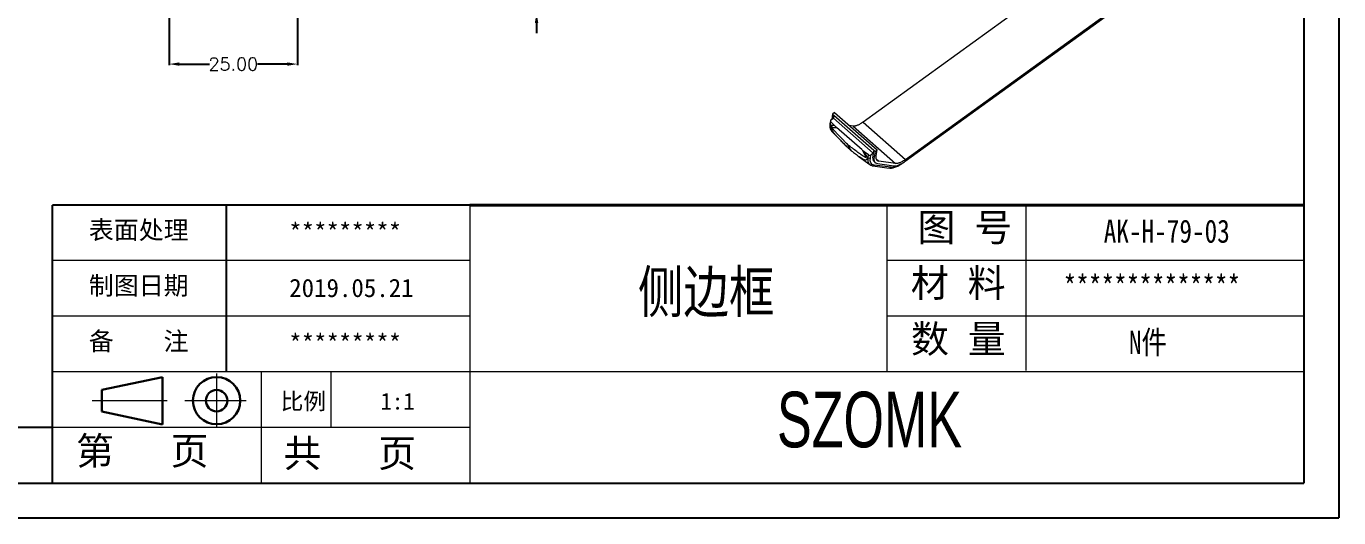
# Model space of a CAD drawing. Header units: inches. Extents: x 1153 to 4131, y 573 to 1071.
# Drawn here: x 3169 to 3424.7, y 573 to 668.8 of the extents above; entities that cross this region are included whole.
import ezdxf

# ---------------------------------------------------------------- set-up
doc = ezdxf.new("R2010")
doc.units = ezdxf.units.IN
doc.linetypes.add('CENTER2', pattern=[28.575, 19.05, -3.175, 3.175, -3.175])
doc.layers.add('文字', color=81, linetype='Continuous')
for name, color, linetype, lineweight in [('粗实线', 7, 'Continuous', 30), ('细实线', 3, 'Continuous', 9), ('细点划线', 2, 'CENTER2', 9)]:
    doc.layers.add(name, color=color, linetype=linetype, lineweight=lineweight)
doc.styles.get("Standard").update_dxf_attribs({"font": 'txt', "bigfont": 'gbcbig.shx'})
doc.styles.add('宋体', font='', dxfattribs={"width": 0.8, "height": 3.5})
doc.styles.add('长仿宋', font='', dxfattribs={"width": 0.7, "height": 4})
doc.styles.get('宋体').set_extended_font_data('SimSun')
doc.styles.get('长仿宋').set_extended_font_data('SimSun')
doc.dimstyles.new('2.5', dxfattribs={"dimtxt": 2.5, "dimasz": 2, "dimexe": 0.18, "dimexo": 0.0625, "dimgap": 0.09, "dimtad": 0, "dimtih": 1, "dimtoh": 1, "dimzin": 0, "dimdsep": 46, "dimtxsty": 'Standard', "dimcen": 2, "dimadec": 0, "dimazin": 0, "dimtfac": 1, "dimtofl": 0, "dimtmove": 0, "dimatfit": 3, "dimfxl": 1, "dimtolj": 1, "dimtzin": 0, "dimarcsym": 0})

# ---------------------------------------------------------------- blocks, each defined once
blk = doc.blocks.new('*D358')
at = {"color": 0, "lineweight": -2}
for p, q in [((3221.84, 672.97), (3221.84, 661.2)), ((3196.84, 672.15), (3196.84, 661.2)), ((3198.84, 661.38), (3204.67, 661.38)), ((3219.84, 661.38), (3214.02, 661.38))]:
    blk.add_line(p, q, dxfattribs=at)
at = {"color": 0}
for points in [[(3198.84, 661.72), (3198.84, 661.05), (3196.84, 661.38)], [(3219.84, 661.72), (3219.84, 661.05), (3221.84, 661.38)]]:
    blk.add_solid(points, dxfattribs=at)
at = {"layer": 'Defpoints', "color": 0}
for p in [(3221.84, 673.04), (3196.84, 672.21), (3221.84, 661.38)]:
    blk.add_point(p, dxfattribs=at)
at = {"color": 0, "insert": (3209.34, 661.38), "char_height": 2.5, "attachment_point": 5}
blk.add_mtext('\\A1;25.00', dxfattribs=at)
blk = doc.blocks.new('*D359')
at = {"color": 0, "lineweight": -2}
for p, q in [((3268.42, 674.19), (3268.42, 676.19)), ((3268.42, 676.19), (3270.42, 676.19)), ((3271.59, 672.19), (3268.24, 672.19)), ((3272.03, 671.39), (3268.24, 671.39)), ((3268.42, 669.39), (3268.42, 667.39))]:
    blk.add_line(p, q, dxfattribs=at)
at = {"color": 0}
for points in [[(3268.08, 674.19), (3268.75, 674.19), (3268.42, 672.19)], [(3268.08, 669.39), (3268.75, 669.39), (3268.42, 671.39)]]:
    blk.add_solid(points, dxfattribs=at)
at = {"layer": 'Defpoints', "color": 0}
for p in [(3268.42, 672.19), (3271.65, 672.19), (3272.09, 671.39)]:
    blk.add_point(p, dxfattribs=at)
at = {"color": 0, "insert": (3273.84, 676.19), "char_height": 2.5, "attachment_point": 5}
blk.add_mtext('\\A1;0.80', dxfattribs=at)

msp = doc.modelspace()

# ---------------------------------------------------------------- linework, layer by layer
for p, q in [((3424.699, 857.39), (3424.699, 572.957)), ((3417.927, 850.617), (3417.927, 579.729)), ((3255.394, 633.907), (3174.128, 633.907)), ((3174.128, 579.729), (3174.128, 633.907)), ((3207.989, 601.4), (3207.989, 633.907)), ((3174.128, 590.564), (3032.839, 590.564)), ((3032.839, 579.729), (3417.927, 579.729)), ((3022.43, 572.957), (3424.699, 572.957)), ((3022.43, 572.957), (3208.666, 572.957))]:
    msp.add_line(p, q)
at = {"color": 7, "linetype": 'Continuous', "lineweight": 15}
for p, q in [((3389.722, 691.869), (3332.031, 650.073)), ((3340.251, 642.449), (3397.942, 684.244)), ((3340.306, 642.784), (3397.997, 684.58)), ((3325.669, 650.354), (3325.579, 649.809)), ((3325.658, 649.588), (3325.747, 650.133)), ((3325.826, 649.418), (3325.658, 649.588)), ((3325.747, 650.133), (3326.46, 649.41)), ((3325.771, 650.512), (3326.237, 650.85)), ((3326.09, 651.651), (3325.921, 650.621)), ((3326.489, 651.94), (3326.09, 651.651)), ((3326.09, 651.651), (3326.333, 651.437)), ((3326.333, 651.437), (3326.237, 650.85)), ((3326.237, 650.85), (3326.238, 650.85)), ((3326.238, 650.85), (3326.334, 651.437)), ((3334.026, 643.99), (3326.238, 650.85)), ((3326.334, 651.437), (3326.333, 651.437)), ((3326.334, 651.437), (3334.122, 644.577)), ((3326.489, 651.94), (3334.764, 644.651)), ((3332.031, 650.073), (3340.306, 642.784)), ((3326.46, 649.41), (3325.826, 649.418)), ((3325.894, 648.335), (3327.269, 646.911)), ((3325.907, 648.322), (3325.894, 648.335)), ((3326.015, 649.049), (3326.853, 649.039)), ((3331.83, 644.655), (3326.853, 649.039)), ((3330.071, 649.292), (3329.39, 649.384)), ((3330.071, 649.292), (3338.346, 642.003)), ((3327.317, 646.867), (3327.271, 646.914)), ((3329.222, 644.945), (3329.739, 644.491)), ((3331.83, 644.655), (3332.552, 643.291)), ((3334.122, 644.576), (3334.026, 643.989)), ((3334.122, 644.577), (3334.122, 644.576)), ((3334.365, 644.362), (3334.122, 644.576)), ((3334.365, 644.362), (3334.764, 644.651)), ((3334.578, 643.519), (3334.764, 644.651)), ((3331.281, 643.319), (3331.255, 643.338)), ((3331.279, 643.317), (3333.326, 641.788)), ((3333.085, 643.67), (3332.254, 644.307)), ((3332.8, 643.275), (3332.254, 644.307)), ((3332.8, 643.275), (3332.996, 643.125)), ((3332.996, 643.125), (3333.085, 643.67)), ((3333.47, 643.106), (3333.559, 643.651)), ((3334.026, 643.989), (3333.559, 643.651)), ((3334.026, 643.989), (3333.936, 643.444)), ((3334.18, 643.23), (3333.936, 643.444)), ((3334.166, 642.383), (3334.41, 642.169)), ((3334.365, 644.362), (3334.18, 643.23)), ((3334.809, 641.998), (3338.025, 641.561)), ((3338.346, 642.003), (3335.129, 642.439)), ((3333.899, 641.563), (3337.116, 641.127)), ((3337.406, 641.259), (3334.19, 641.696))]:
    msp.add_line(p, q, dxfattribs=at)
at = {"color": 8, "linetype": 'Continuous', "lineweight": 15}
msp.add_line((3334.587, 642.917), (3335.129, 642.439), dxfattribs=at)
at = {"color": 7, "linetype": 'Continuous', "lineweight": 15, "flags": 128}
for points in [[(3334.18, 643.23), (3334.152, 642.976), (3334.155, 642.746), (3334.189, 642.544), (3334.255, 642.371), (3334.35, 642.229), (3334.476, 642.118), (3334.629, 642.041), (3334.809, 641.998)], [(3335.129, 642.439), (3334.972, 642.477), (3334.838, 642.545), (3334.728, 642.641), (3334.644, 642.766), (3334.587, 642.918), (3334.557, 643.095), (3334.554, 643.296), (3334.578, 643.519)]]:
    msp.add_lwpolyline(points, dxfattribs=at)
at = {"color": 8, "linetype": 'Continuous', "lineweight": 15}
for centre, radius, start, end in [((3325.834, 649.775), 0.256, 172.4646, 226.82169), ((3327.01, 649.194), 1.408, 163.73602, 217.56528), ((3329.744, 645.329), 0.648, 155.07605, 216.35627), ((3330.546, 645.439), 1.245, 178.41533, 229.65888), ((3334.271, 642.731), 1.334, 162.83426, 224.94047), ((3333.935, 641.871), 0.309, 263.44611, 325.57886)]:
    msp.add_arc(centre, radius, start, end, dxfattribs=at)
at = {"color": 7, "linetype": 'Continuous', "lineweight": 15}
for centre, radius, start, end in [((3325.908, 650.313), 0.241, 124.62662, 228.33085), ((3329.808, 651.222), 4.372, 204.37561, 209.80487), ((3332.827, 645.613), 2.338, 263.23534, 269.33571), ((3333.246, 643.451), 0.411, 232.55124, 303.01254), ((3333.335, 643.996), 0.411, 232.55124, 303.01254), ((3335.01, 643.122), 1.121, 163.27967, 221.20465), ((3333.862, 642.522), 0.908, 233.87982, 263.87143), ((3333.939, 641.849), 0.288, 232.90821, 262.16718)]:
    msp.add_arc(centre, radius, start, end, dxfattribs=at)
for centre, major_axis, ratio, start_param, end_param in [((3329.66, 651.378), (4.448, -3.008), 0.6657478, 4.4198096, 4.5221266), ((3335.017, 646.659), (4.822, -2.647), 0.6343554, 4.3732753, 4.4755923)]:
    msp.add_ellipse(centre, major_axis=major_axis, ratio=ratio, start_param=start_param, end_param=end_param, dxfattribs=at)
for points, knots in [([(3325.579, 649.809), (3325.56, 649.641), (3325.522, 649.315), (3325.577, 648.906), (3325.698, 648.568), (3325.84, 648.401), (3325.908, 648.321)], [0, 0, 0, 0, 0.2719393, 0.5297297, 0.7726588, 1, 1, 1, 1]), ([(3332.031, 650.073), (3331.837, 649.933), (3331.648, 649.81), (3331.278, 649.599), (3331.103, 649.513), (3330.853, 649.414), (3330.773, 649.385), (3330.615, 649.339), (3330.539, 649.32), (3330.321, 649.281), (3330.189, 649.276), (3330.071, 649.292)], [0, 0, 0, 0, 0.25, 0.25, 0.5, 0.5, 0.625, 0.625, 0.75, 0.75, 1, 1, 1, 1]), ([(3329.156, 645.602), (3329.046, 645.711), (3328.765, 645.989), (3328.321, 646.43), (3327.871, 646.884), (3327.512, 647.25), (3327.237, 647.535), (3327.057, 647.723), (3326.899, 647.889), (3326.784, 648.011), (3326.649, 648.158), (3326.541, 648.276), (3326.441, 648.388), (3326.355, 648.486), (3326.269, 648.586), (3326.199, 648.671), (3326.144, 648.74), (3326.104, 648.792), (3326.066, 648.846), (3326.029, 648.9), (3325.997, 648.955), (3325.976, 649.009), (3325.985, 649.044), (3326.005, 649.047), (3326.015, 649.049)], [0, 0, 0, 0, 0.0977003, 0.2501042, 0.3953876, 0.5001831, 0.5716088, 0.643049, 0.6621536, 0.7145467, 0.7473061, 0.7860377, 0.8128613, 0.8396721, 0.8664729, 0.8932902, 0.9066941, 0.9200806, 0.9334745, 0.9469839, 0.9604112, 0.9735665, 0.9865413, 1, 1, 1, 1]), ([(3327.274, 646.905), (3327.501, 646.673), (3327.948, 646.217), (3328.601, 645.562), (3329.015, 645.15), (3329.221, 644.945)], [0, 0, 0, 0, 0.3403283, 0.6710965, 1, 1, 1, 1]), ([(3332.552, 643.291), (3332.575, 643.247), (3332.585, 643.204), (3332.55, 643.178), (3332.518, 643.186), (3332.424, 643.218), (3332.354, 643.256), (3332.148, 643.374), (3332.007, 643.467), (3331.583, 643.755), (3331.298, 643.962), (3330.444, 644.593), (3329.873, 645.031), (3329.302, 645.474)], [0, 0, 0, 0, 0.03125, 0.03125, 0.0625, 0.0625, 0.125, 0.125, 0.25, 0.25, 0.5, 0.5, 1, 1, 1, 1]), ([(3329.74, 644.491), (3330.008, 644.283), (3330.547, 643.867), (3331.034, 643.5), (3331.28, 643.316)], [0, 0, 0, 0, 0.4973842, 1, 1, 1, 1]), ([(3337.097, 641.13), (3337.256, 641.12), (3337.595, 641.101), (3338.108, 641.23), (3338.585, 641.416), (3338.992, 641.616), (3339.436, 641.873), (3339.747, 642.091), (3339.907, 642.203)], [0, 0, 0, 0, 0.2066371, 0.4415484, 0.569832, 0.7054359, 0.8486548, 1, 1, 1, 1]), ([(3338.025, 641.561), (3338.159, 641.543), (3338.309, 641.549), (3338.641, 641.609), (3338.819, 641.662), (3339.103, 641.775), (3339.2, 641.818), (3339.4, 641.916), (3339.504, 641.971), (3339.817, 642.15), (3340.031, 642.29), (3340.251, 642.449)], [0, 0, 0, 0, 0.25, 0.25, 0.5, 0.5, 0.625, 0.625, 0.75, 0.75, 1, 1, 1, 1]), ([(3340.306, 642.784), (3340.112, 642.644), (3339.923, 642.521), (3339.554, 642.31), (3339.378, 642.224), (3339.129, 642.124), (3339.048, 642.096), (3338.89, 642.049), (3338.814, 642.031), (3338.596, 641.992), (3338.464, 641.987), (3338.346, 642.003)], [0, 0, 0, 0, 0.25, 0.25, 0.5, 0.5, 0.625, 0.625, 0.75, 0.75, 1, 1, 1, 1])]:
    msp.add_open_spline(points, degree=3, knots=knots, dxfattribs=at)
at = {"color": 8, "linetype": 'Continuous', "lineweight": 15}
for points, knots in [([(3327.271, 646.914), (3327.2, 646.985), (3326.997, 647.193), (3326.687, 647.539), (3326.349, 647.947), (3326.083, 648.323), (3325.896, 648.66), (3325.79, 648.95), (3325.752, 649.217), (3325.802, 649.352), (3325.826, 649.418)], [0, 0, 0, 0, 0.083933, 0.2414931, 0.3931659, 0.5422504, 0.658972, 0.7723577, 0.8887818, 1, 1, 1, 1]), ([(3332.8, 643.275), (3332.804, 643.183), (3332.812, 642.996), (3332.758, 642.833), (3332.69, 642.736), (3332.613, 642.685), (3332.511, 642.665), (3332.376, 642.68), (3332.208, 642.735), (3332.012, 642.828), (3331.742, 642.988), (3331.497, 643.152), (3331.319, 643.289), (3331.281, 643.319)], [0, 0, 0, 0, 0.0939109, 0.192712, 0.2563378, 0.320525, 0.3863012, 0.4712766, 0.5628495, 0.6618963, 0.7691073, 0.9507428, 1, 1, 1, 1]), ([(3339.414, 641.926), (3339.345, 641.881), (3339.032, 641.672), (3338.518, 641.443), (3337.896, 641.243), (3337.57, 641.254), (3337.406, 641.259)], [0, 0, 0, 0, 0.0853619, 0.3897861, 0.6942094, 1, 1, 1, 1]), ([(3337.116, 641.131), (3337.146, 641.128), (3337.215, 641.121), (3337.322, 641.166), (3337.378, 641.228), (3337.406, 641.259)], [0, 0, 0, 0, 0.2752083, 0.6376042, 1, 1, 1, 1])]:
    msp.add_open_spline(points, degree=3, knots=knots, dxfattribs=at)
at = {"color": 7, "linetype": 'Continuous', "lineweight": 15}
for points in [[(3329.302, 645.474), (3329.253, 645.512), (3329.204, 645.554), (3329.156, 645.602)], [(3334.19, 641.696), (3333.594, 641.777), (3333.335, 642.284), (3333.47, 643.106)]]:
    msp.add_open_spline(points, degree=3, dxfattribs=at)
at = {"layer": '粗实线', "color": 7, "lineweight": 40}
msp.add_line((3417.927, 633.907), (3255.394, 633.907), dxfattribs=at)
at = {"layer": '粗实线', "color": 7}
for p, q in [((3195.543, 600.386), (3183.703, 597.877)), ((3195.543, 600.386), (3195.543, 591.108)), ((3183.703, 597.877), (3183.703, 593.69)), ((3183.703, 593.69), (3195.543, 591.108))]:
    msp.add_line(p, q, dxfattribs=at)
for radius in [4.603, 2.094]:
    msp.add_circle((3206.08, 595.783), radius, dxfattribs=at)
at = {"layer": '细实线', "color": 7}
for p, q in [((3255.394, 633.907), (3255.394, 579.729)), ((3336.661, 633.907), (3336.661, 601.4)), ((3363.75, 633.907), (3363.75, 601.628)), ((3255.394, 623.071), (3174.128, 623.071)), ((3417.927, 623.071), (3336.661, 623.071)), ((3255.394, 612.236), (3174.128, 612.236)), ((3417.927, 612.236), (3336.661, 612.236)), ((3417.927, 601.4), (3174.128, 601.4)), ((3214.761, 601.4), (3214.761, 579.729)), ((3228.305, 601.4), (3228.305, 590.564)), ((3255.394, 590.564), (3174.128, 590.564))]:
    msp.add_line(p, q, dxfattribs=at)
at = {"layer": '细点划线', "color": 7}
for p, q in [((3206.08, 601.082), (3206.08, 590.564)), ((3181.816, 595.783), (3196.45, 595.783)), ((3199.924, 595.783), (3211.821, 595.783))]:
    msp.add_line(p, q, dxfattribs=at)

# ---------------------------------------------------------------- texts
at = {"char_height": 3.56345, "width": 2025.28795, "attachment_point": 1}
for s, insert in [('{\\fSimHei|b0|i0|c134|p49;表面处理}', (3181.194, 630.832)), ('{\\fSimHei|b0|i0|c134|p49;*********}', (3220.224, 630.373)), ('{\\fSimHei|b0|i0|c134|p49;制图日期}', (3181.194, 619.996)), ('{\\fSimHei|b0|i0|c134|p49;2019.\\fSimHei|b0|i0|c0|p49;0\\fSimHei|b0|i0|c134|p49;5.21}', (3220.224, 619.538)), ('{\\fSimHei|b0|i0|c134|p49;备    注}', (3181.194, 609.16)), ('{\\fSimHei|b0|i0|c134|p49;*********}', (3220.224, 608.702))]:
    msp.add_mtext(s, dxfattribs=dict(at, insert=insert))
at = {"layer": '文字', "color": 0, "attachment_point": 1, "style": '宋体'}
for s, insert, char_height, width in [('{\\H1.111x;AK-H-79-03}', (3378.91, 631.076), 4.06333, 46.97662), ('侧边框', (3288.166, 621.055), 8.1267, 103.89635), ('{\\H1.111x;**************}', (3371.094, 620.241), 4.06333, 46.97662), ('{\\H1.111x;N件}', (3383.825, 609.405), 4.06333, 46.97662)]:
    msp.add_mtext(s, dxfattribs=dict(at, insert=insert, char_height=char_height, width=width))
at = {"layer": '粗实线', "insert": (3315.253, 597.52), "char_height": 10.83554, "width": 121.50984, "attachment_point": 1, "style": '长仿宋'}
msp.add_mtext('{\\fSTXinwei|b0|i0|c134|p2;SZOMK}', dxfattribs=at)
at = {"layer": '细实线', "color": 7, "attachment_point": 1}
for s, insert, char_height, width in [('{\\fSimSun|b0|i0|c134|p54;图 号}', (3342.618, 632.262), 5.41777, 27.08885), ('{\\fSimSun|b0|i0|c134|p54;材 料   }', (3341.334, 621.426), 5.41777, 27.08885), ('{\\fSimSun|b0|i0|c134|p54;数 量}', (3341.36, 610.537), 5.41777, 24.47817), ('{\\fSimSun|b0|i0|c134|p54;比例}', (3218.553, 597.296), 3.25066, 14.26939), ('{\\fSimSun|b0|i0|c134|p54;1:1}', (3238.024, 597.296), 3.25066, 14.26939), ('{\\fSimSun|b0|i0|c134|p54;第   页}', (3178.687, 588.702), 5.41777, 40.63327), ('{\\fSimSun|b0|i0|c134|p54; 共   页}', (3215.424, 588.242), 5.41777, 40.63327)]:
    msp.add_mtext(s, dxfattribs=dict(at, insert=insert, char_height=char_height, width=width))

# ---------------------------------------------------------------- dimensions: what is measured, and where the dimension line sits
dim = msp.add_linear_dim(base=(3268.416, 672.187), p1=(3272.089, 671.387), p2=(3271.654, 672.187), angle=90, dimstyle='2.5')
dim.commit()
dim.dimension.update_dxf_attribs({"geometry": '*D359', "text_midpoint": (3273.839, 676.187)})
dim = msp.add_linear_dim(base=(3221.844, 661.383), p1=(3196.844, 672.211), p2=(3221.844, 673.035), dimstyle='2.5')
dim.commit()
dim.dimension.update_dxf_attribs({"geometry": '*D358', "text_midpoint": (3209.344, 661.383)})

doc.saveas('drawing.dxf')
